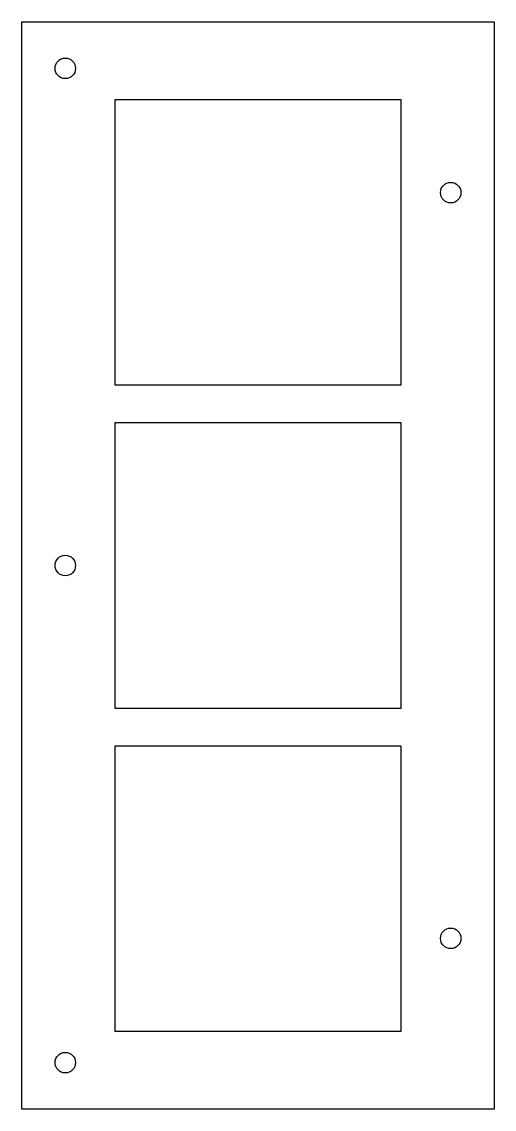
# Model space of a CAD drawing. Extents: x 110 to 186, y 18 to 192.
import ezdxf

# ---------------------------------------------------------------- set-up
doc = ezdxf.new("R2010")
doc.units = 0
doc.layers.add('View', color=7, linetype='CONTINUOUS')

msp = doc.modelspace()

# ---------------------------------------------------------------- linework, layer by layer
at = {"layer": 'View'}
for p, q in [((110.5, 192.5), (186.5, 192.5)), ((110.5, 17.5), (110.5, 192.5)), ((186.5, 192.5), (186.5, 17.5)), ((125.5, 180), (171.5, 180)), ((125.5, 134), (125.5, 180)), ((171.5, 180), (171.5, 134)), ((171.5, 134), (125.5, 134)), ((125.5, 128), (171.5, 128)), ((125.5, 82), (125.5, 128)), ((171.5, 128), (171.5, 82)), ((171.5, 82), (125.5, 82)), ((125.5, 76), (171.5, 76)), ((125.5, 30), (125.5, 76)), ((171.5, 76), (171.5, 30)), ((171.5, 30), (125.5, 30)), ((186.5, 17.5), (110.5, 17.5))]:
    msp.add_line(p, q, dxfattribs=at)
for centre in [(117.5, 185), (179.5, 165), (117.5, 105), (179.5, 45), (117.5, 25)]:
    msp.add_circle(centre, 1.65, dxfattribs=at)

doc.saveas('drawing.dxf')
